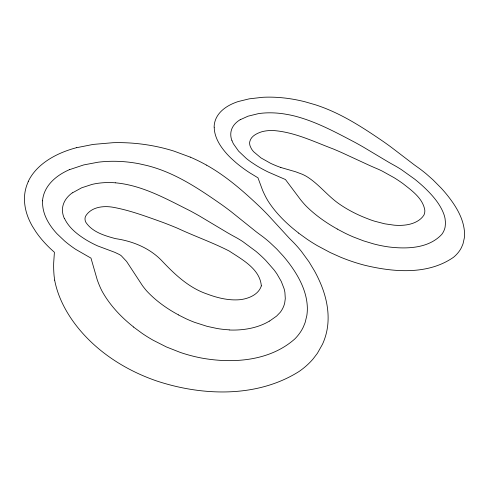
<?xml version="1.0" encoding="UTF-8"?>
<svg xmlns="http://www.w3.org/2000/svg" width="489" height="489" viewBox="0 0 489 489"><rect width="100%" height="100%" fill="white"/><g stroke="black" fill="none" stroke-linecap="round" stroke-linejoin="round"><path stroke-width="0.73" d="M72.439 192.849L81.657 187.8L92.066 184.396A51.981 31.168 8.3 0 1 115.3 182.8M240.203 119.732L248.009 116.193L258.271 113.668A57.922 30.031 14.9 0 1 268.076 112.831A56.253 29.132 14.8 0 1 284.097 113.919L289.665 114.909A62.775 32.684 14.9 0 1 295.973 116.382C316.799 121.987 335.912 132.36 354.886 142.336A332.031 214.194 11.6 0 1 363.37 147.097L387.832 161.725A157.403 70.006 19.2 0 0 394.544 165.52L395.815 166.229A93.949 51.308 17.6 0 1 401.518 169.707L414.617 179.096A137.861 77.867 16.9 0 1 424.33 187.495C432.117 194.94 439.611 203.265 443.584 213.436A73.13 39.719 18.6 0 1 445.057 218.595L445.503 222.941L445.118 227.03A61.137 33.081 19 0 1 441.805 234.365C428.602 248.571 406.781 249.145 388.773 246.951A73.338 39.572 18.6 0 1 373.737 243.938L363.59 240.875L353.425 236.988A90.453 48.124 18.6 0 1 344.611 232.941L337.208 229.048M269.525 321.096L276.591 316.09L280.276 312.269A55.465 35.997 14.2 0 0 284.696 302.972L285.295 298.602L284.91 292.453A69.377 45.104 13.4 0 0 284.03 288.553L281.285 281.462L277.086 274.158A104.279 68.656 11.7 0 0 273.981 269.824L265.772 260.435A145.636 97.794 9.8 0 0 255.979 251.377L242.691 241.505A94.151 61.18 11.6 0 0 237.043 238.051L236.046 237.501A189.909 99.029 16.4 0 1 227.746 232.88L199.384 215.942A420.503 311.359 -6 0 0 189.848 210.667C166.211 198.876 142.152 185.178 115.3 182.813M69.585 169.64L83.692 164.927L98.13 162.201A84.059 50.165 8.8 0 1 115.869 161.297A81.088 48.27 8.8 0 1 139.457 163.827L147.268 165.6A89.603 53.704 8.6 0 1 155.777 168.069C180.129 176.003 201.541 190.6 222.354 205.129A442.655 311.988 -5.9 0 1 231.04 211.596L256.028 231.645A165.166 87.47 17.9 0 0 261.322 235.6L263.021 236.859A128.931 84.218 11.1 0 1 270.014 242.642L276.78 249.042L283.186 255.992A184.555 123.931 8.6 0 1 290.937 265.82C299.665 278.027 306.878 292.214 307.343 307.508A103.589 68.038 12.9 0 1 306.817 315.649L305.118 322.606L303.327 327.013A88.442 58.124 13.7 0 1 294.733 339.018C269.855 361.041 233.308 363.755 201.859 358.101A103.234 67.323 13.1 0 1 180.233 352.404L166.382 346.939L153.112 340.21A122.77 78.839 13.5 0 1 142.22 333.431L133.589 327.086M76.755 147.672L93.154 144.42L112.996 142.702A114.622 68.185 9.3 0 1 136.382 143.503A115.19 68.558 9.3 0 1 143.442 144.328L146.938 144.836A109.982 65.171 9.3 0 1 174.035 151.138L190.258 157.134M280.833 167.489L295.515 171.737L302.153 174.218A29.468 16.278 15.4 0 1 306.585 176.468C318.437 183.76 326.988 195.148 338.229 203.253A75.972 39.591 18.5 0 0 364.531 217.507L370.191 219.72A63.136 33.258 18.5 0 0 374.739 221.236L384.77 223.821L394.14 225.172A44.444 23.759 18.7 0 0 398.547 225.38L400.693 225.368A41.718 22.341 18.8 0 0 410.308 224.084C415.583 222.697 420.821 219.903 423.841 215.227A33.264 17.793 19.1 0 0 424.813 210.203C422.863 198.265 411.811 190.612 402.991 183.632A106.162 59.579 17.5 0 0 394.085 177.69L382.184 171.077A64.866 35.19 17.8 0 0 378.095 169.157L377.618 168.956A176.663 78.326 18.1 0 1 369.287 165.337L341.952 152.709A314.665 208.155 13.8 0 0 333.15 148.913C313.822 141.645 294.561 132.14 273.657 130.557A30.917 16.155 14.6 0 0 261.774 131.767C256.756 133.356 250.784 136.235 249.708 141.938A27.806 14.566 14.5 0 0 250.13 146.04L251.346 148.644A31.015 16.223 14.6 0 0 253.693 151.779L260.955 157.892L270.478 163.247A56.437 29.004 15.1 0 0 280.833 167.489M178.326 314.885L185.838 318.651A89.56 56.84 13.6 0 0 194.622 322.343L207.067 326.334L216.982 328.48A69.108 44.615 13.5 0 0 229.207 329.83M206.499 165.111C226.48 176.309 243.785 191.59 260.325 207.275A459.085 309.745 -5 0 1 267.856 214.854L289.323 238.241A135.49 73.454 19.3 0 0 291.609 240.527L293.693 242.623A164.243 107.708 10.4 0 1 301.285 251.254L309.054 261.908L314.531 271.01A223.962 149.86 7.4 0 1 319.256 280.46C327.11 297.55 331.022 317.41 325.625 335.815A139.707 92.562 12.1 0 1 322.465 344.293L317.385 353.315L313.107 358.92A121.859 81.033 13.1 0 1 299.231 371.377C257.183 398.022 202.22 396.108 156.401 380.87C126.535 370.552 98.686 353.046 78.546 328.461A174.09 112.048 13.8 0 1 62.054 302.563A171.7 110.569 13.7 0 1 54.658 280.124M298.663 233.137L306.903 239.09A118.894 63.906 18.6 0 0 317.379 245.692L330.209 252.538L340.197 257.025A102.268 55.728 18.5 0 0 364.452 265.191C393.456 272.208 427.857 275.203 453.566 257.245A89.194 48.833 18.9 0 0 461.469 247.538L463.016 243.852L464.33 237.935A103.026 56.535 18.4 0 0 464.507 232.354C463.603 218.131 455.589 205.545 446.909 194.72A170.245 96.553 16.3 0 0 441.243 188.161L432.954 179.793L426.335 173.956A123.228 67.696 17.3 0 0 419.421 168.528L417.575 167.201A132.164 59.524 20.3 0 1 414.097 164.707L391.353 147.311A347.049 216.859 10.2 0 0 383.492 141.657C364.77 128.851 345.589 116.254 324.348 107.977A88.258 45.618 15.1 0 0 315.454 104.805L305.142 101.816A80.997 41.608 15.1 0 0 284.598 98.02L282.037 97.757A84.297 43.417 15.1 0 0 262.685 97.299L249.225 98.845L238.18 101.553A80.447 41.406 15 0 0 214.121 127.207M64.481 218.418C68.87 227.758 77.317 234.402 85.887 239.732A82.5 48.845 9.3 0 0 97.702 245.936L114.683 252.281L119.395 254.512A18.399 11.785 7.5 0 1 121.266 255.753L126.602 261.45L142.507 285.723A160.447 97.769 16 0 0 145.765 289.879L146.834 291.114A105.049 65.838 13.9 0 0 178.381 314.83M54.682 280.124L54.12 276.065A241.859 153.919 17.3 0 1 53.686 262.923L54.407 252.281L50.489 248.718A144.506 85.324 10.6 0 1 35.966 231.914L32.378 226.248A128.9 76.492 9.9 0 1 29.144 219.873C24.676 209.879 22.928 198.332 26.021 187.684A111.7 66.266 9.2 0 1 28.295 181.615M190.264 157.122A125.025 74.903 9 0 1 206.486 165.117M28.191 181.59A109.597 64.982 9.1 0 1 76.712 147.635M133.668 327.037A138.35 87.855 13.9 0 1 101.95 290.949L100.63 288.278A200.545 124.603 16.7 0 1 97.256 279.879L90.978 258.125L75.746 249.378A114.151 67.366 9.9 0 1 64.603 240.991L57.14 233.895A100.856 59.896 9.5 0 1 52.396 228.296C47.415 221.731 43.484 214.048 42.72 205.735A82.048 48.882 8.6 0 1 42.684 200.857M42.531 200.845A80.08 47.708 8.5 0 1 69.536 169.61M269.463 321.047A67.794 43.827 13.5 0 1 229.237 329.996M64.334 218.43A50.08 30.043 8.1 0 1 72.348 192.807M298.724 233.106A132.446 70.434 18.7 0 1 267.96 200.869L266.468 198.302A189.469 98.057 20.3 0 1 262.556 190.197L257.972 177.825L249.445 172.629A110.85 56.229 15.8 0 1 236.126 162.77L231.273 158.418A97.201 49.731 15.5 0 1 226.731 153.748C221.107 147.409 216.107 140.013 214.598 131.523A82.152 42.268 15 0 1 214.249 127.226M337.257 229.005A103.864 54.646 18.6 0 1 306.071 206.003L304.671 204.518A155.282 79.163 19.8 0 1 300.631 199.781L285.442 179.53L268.351 172.097A83.491 42.586 15.4 0 1 256.377 165.539L251.04 162.018A73.448 37.739 15.2 0 1 246.285 158.424L238.608 151.144L233.497 143.937A56.712 29.401 14.8 0 1 232.061 140.753M231.939 140.753A54.988 28.527 14.7 0 1 240.16 119.707M261.334 285.882C258.608 294.635 248.571 298.693 240.117 299.684C228.919 300.698 217.752 298.009 207.324 294.103C189.292 288.039 175.264 274.934 162.458 261.407C150.209 248.235 132.984 241.175 115.435 238.626C104.652 235.674 92.25 232.104 85.807 222.238A18.081 10.947 7.6 0 1 85.569 216.217C91.235 206.713 103.876 205.49 113.79 207.397C130.404 210.502 146.309 216.486 162.183 222.153A396.805 309.971 -4.9 0 1 177.745 228.332C194.744 236.291 212.562 242.489 229.255 251.053C242.037 259.518 259.928 268.889 261.334 285.882"/></g></svg>
